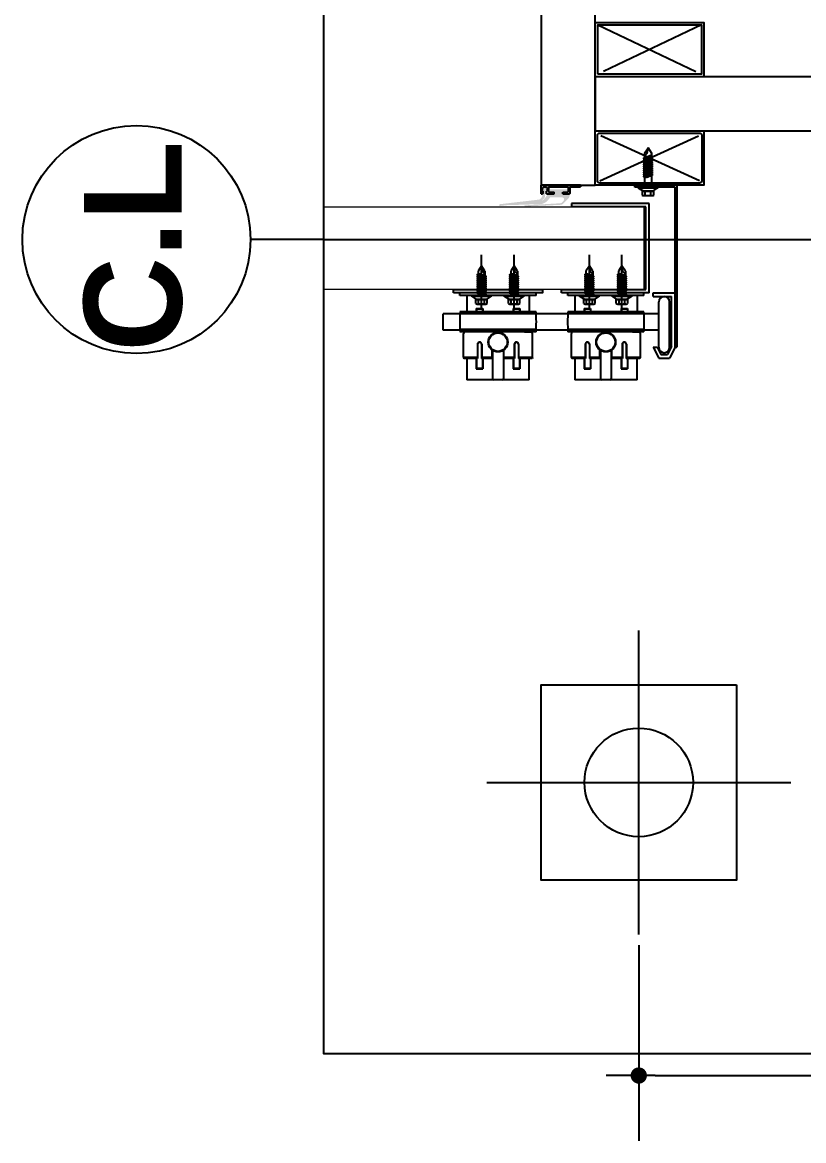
# Model space of a CAD drawing. Extents: x 300 to 49993, y 307 to 8617.
# Drawn here: x 25773 to 26492, y 3067 to 4097 of the extents above; entities that cross this region are included whole.
import ezdxf

# ---------------------------------------------------------------- set-up
doc = ezdxf.new("R2010")
doc.units = 0
doc.header["$LTSCALE"] = 400
doc.header["$MEASUREMENT"] = 0
doc.header["$PDSIZE"] = -5
for name, pattern in [('CEN', [62, 60, -1, 0, -1]), ('HID', [0.5, 0.25, -0.25]), ('XR-평면도$0$HID', [2, 1.1, -0.9]), ('XR-평면도$0$HIDDEN', [0.375, 0.25, -0.125])]:
    doc.linetypes.add(name, pattern=pattern)
doc.layers.get('Defpoints').update_dxf_attribs({"color": 161, "linetype": 'CONTINUOUS'})
for name, color, linetype in [('$RECOVER_210316183841-0', 7, 'CONTINUOUS'), ('0DOOR', 4, 'CONTINUOUS'), ('0OPEN', 1, 'HID'), ('0PANL', 6, 'CONTINUOUS'), ('0STL', 3, 'CONTINUOUS'), ('AA-BOLLARD', 6, 'CONTINUOUS'), ('AA-STEL-1', 3, 'CONTINUOUS'), ('CEN', 1, 'CEN'), ('DIM', 7, 'CONTINUOUS'), ('SYM', 7, 'CONTINUOUS')]:
    doc.layers.add(name, color=color, linetype=linetype)
doc.layers.add('K', color=161, linetype='CONTINUOUS', plot=False)
doc.styles.add('2020음성 1차', font='나눔고딕Bold.ttf')
doc.dimstyles.new('NDIM(SUB)', dxfattribs={"dimscale": 100, "dimtxt": 1.5, "dimasz": 0.5, "dimexe": 2, "dimexo": 2, "dimgap": 1, "dimtad": 1, "dimdec": 0, "dimdsep": 46, "dimlunit": 6, "dimtxsty": '2020음성 1차', "dimblk1": '_RXDOT', "dimblk2": '_RXDOT', "dimsah": 1, "dimcen": 3, "dimdle": 3, "dimclrd": 7, "dimclre": 7, "dimclrt": 3, "dimadec": 0, "dimazin": 0, "dimtfac": 1, "dimtdec": 0, "dimtix": 1, "dimtmove": 2, "dimatfit": 3, "dimfxl": 1, "dimtolj": 1, "dimtzin": 0, "dimarcsym": 0})

# ---------------------------------------------------------------- blocks, each defined once
blk = doc.blocks.new('XR-평면도$0$$0$A$C3B9B04BD')
at = {"layer": '0OPEN'}
for p, q in [((47.7, -47.7), (2.3, 47.7)), ((47.7, 47.7), (2.3, -47.7))]:
    blk.add_line(p, q, dxfattribs=at)
at = {"layer": '0STL'}
for points in [[(0, -50), (50, -50), (50, 50), (0, 50)], [(2.3, -47.7), (47.7, -47.7), (47.7, 47.7), (2.3, 47.7)]]:
    blk.add_lwpolyline(points, close=True, dxfattribs=at)
blk = doc.blocks.new('XR-평면도$0$COLDSEAL')
at = {"layer": '0DOOR', "true_color": 0x939598}
for points in [[(33005188.6, -18005058), (33005172.6, -18005058), (33005172.6, -18005059.7), (33005177.3, -18005059.7), (33005177.3, -18005062.2), (33005184.6, -18005062.2), (33005184.6, -18005059.7), (33005188.6, -18005059.7)], [(33005170.6, -18005063.9, 0.197399), (33005171.5, -18005066), (33005176.6, -18005071.2, 0.18871), (33005178.6, -18005072.1), (33005184.8, -18005072.4), (33005184.8, -18005071), (33005179.3, -18005070.7, -0.18871), (33005177.3, -18005069.8), (33005176, -18005068.3, -0.615818), (33005177.6, -18005065.2), (33005181.4, -18005065.2), (33005181.4, -18005062.2), (33005176.6, -18005062.2), (33005170.6, -18005062.2)], [(33005181.4, -18005065.2), (33005181.4, -18005062.2), (33005184.6, -18005062.2), (33005190.6, -18005062.2), (33005193.2, -18005065.9, 0.221798), (33005198.3, -18005068.9), (33005226.1, -18005071.5, -0.890519), (33005226, -18005072.5, -0.090217), (33005225.9, -18005072.4), (33005197.9, -18005071.5, -0.221798), (33005190.4, -18005067.7), (33005188.8, -18005065.7, 0.266432), (33005188, -18005065.2)], [(33005211.7, -18005072.6), (33005179.3, -18005070.7, -0.18343), (33005177.4, -18005069.8, 0.18343), (33005179.3, -18005070.7), (33005184.8, -18005071), (33005184.8, -18005072.4), (33005211.6, -18005073.6, 0.984406), (33005211.7, -18005072.6, -0.000575)]]:
    blk.add_hatch(color=252, dxfattribs=at).paths.add_polyline_path(points)
h = blk.add_hatch(color=252, dxfattribs=at)
edge = h.paths.add_edge_path()
edge.add_line((33005235.4, -18005071.6), (33005235.3, -18005073.2))
edge.add_line((33005235.3, -18005073.2), (33005197.1, -18005068.9))
edge.add_arc((33005197.3, -18005067.9), 1, 226.9147, 263.5326, ccw=False)
edge.add_line((33005196.6, -18005068.7), (33005193.8, -18005066))
edge.add_arc((33005194.4, -18005065.3), 1, 190.8667, 226.9147, ccw=False)
edge.add_line((33005193.5, -18005065.5), (33005192.4, -18005059.8))
edge.add_arc((33005191.4, -18005060), 1, 10.8667, 49.2164)
edge.add_arc((33005193.3, -18005057.7), 2, 311.4859, 229.2164, ccw=False)
edge.add_line((33005194.7, -18005059.2), (33005194.9, -18005061.4))
edge.add_line((33005194.9, -18005061.4), (33005196, -18005064.8))
edge.add_arc((33005197, -18005064.5), 1, 197.7167, 223.7852)
edge.add_line((33005196.2, -18005065.2), (33005198, -18005067))
edge.add_arc((33005198.7, -18005066.3), 1, 223.7852, 263.3102)
edge.add_line((33005198.6, -18005067.3), (33005235.4, -18005071.6))
at = {"layer": '0DOOR', "color": 252, "true_color": 0x939598}
for p, q in [((33005160.4, -18005054.1), (33005196.9, -18005054.1)), ((33005160.4, -18005054.1), (33005160.4, -18005055.6)), ((33005170.4, -18005055.6), (33005160.4, -18005055.6)), ((33005170.4, -18005055.6), (33005170.4, -18005061.6)), ((33005189.9, -18005055.6), (33005171.9, -18005055.6)), ((33005171.9, -18005055.6), (33005171.9, -18005060.6)), ((33005174.9, -18005054.1), (33005196.9, -18005054.1)), ((33005189.9, -18005055.6), (33005189.9, -18005060.6)), ((33005189.9, -18005055.6), (33005189.9, -18005060.6)), ((33005196.9, -18005062.1), (33005196.9, -18005054.1)), ((33005176.9, -18005062.1), (33005170.9, -18005062.1)), ((33005176.9, -18005060.6), (33005171.9, -18005060.6)), ((33005176.9, -18005062.1), (33005176.9, -18005060.6)), ((33005184.9, -18005062.1), (33005184.9, -18005060.6)), ((33005189.9, -18005060.6), (33005184.9, -18005060.6)), ((33005191.8, -18005062.1), (33005184.9, -18005062.1)), ((33005191.8, -18005062.1), (33005191.8, -18005059.4)), ((33005194.9, -18005060.5), (33005194.9, -18005059.4)), ((33005194.9, -18005060.5), (33005194.9, -18005059.4)), ((33005195.3, -18005060.5), (33005194.9, -18005060.5)), ((33005195.3, -18005060.5), (33005194.9, -18005060.5)), ((33005195.3, -18005060.5), (33005195.3, -18005061.6)), ((33005196.9, -18005062.1), (33005195.8, -18005062.1))]:
    blk.add_line(p, q, dxfattribs=at)
for centre, radius, start, end in [((33005193.3, -18005057.7), 2.25, 313.5422, 226.4578), ((33005170.9, -18005061.6), 0.5, 180, 270), ((33005195.8, -18005061.6), 0.5, 180, 270), ((33005195.8, -18005061.6), 0.5, 180, 270)]:
    blk.add_arc(centre, radius, start, end, dxfattribs=at)
blk = doc.blocks.new('_RXDOT')
at = {"layer": '$RECOVER_210316183841-0', "color": 0, "linetype": 'ByBlock'}
blk.add_line((-1, 0), (2, 0), dxfattribs=at)
at = {"layer": '$RECOVER_210316183841-0', "color": 0, "linetype": 'ByBlock', "const_width": 0.5}
blk.add_lwpolyline([(-0.25, 0, 1), (0.25, 0, 1)], format="xyb", close=True, dxfattribs=at)
blk = doc.blocks.new('*D63')
at = {"layer": 'Defpoints', "color": 0}
for p in [(26340, 3307.2), (27350, 3307.2), (27350, 3127.2)]:
    blk.add_point(p, dxfattribs=at)
at = {"layer": 'DIM', "color": 7, "lineweight": -2}
for p, q in [((26340, 3247.2), (26340, 3067.2)), ((27350, 3247.2), (27350, 3067.2)), ((26355, 3127.2), (27335, 3127.2))]:
    blk.add_line(p, q, dxfattribs=at)
at = {"layer": 'DIM', "color": 7, "linetype": 'ByBlock', "lineweight": -2, "xscale": 15, "yscale": 15, "zscale": 15, "rotation": 180}
blk.add_blockref('_RXDOT', (26340, 3127.2), dxfattribs=at)
at = {"layer": 'DIM', "color": 7, "linetype": 'ByBlock', "lineweight": -2, "xscale": 15, "yscale": 15, "zscale": 15}
blk.add_blockref('_RXDOT', (27350, 3127.2), dxfattribs=at)
at = {"layer": 'DIM', "color": 3, "insert": (26845, 3186.1), "char_height": 45, "attachment_point": 5, "style": '2020음성 1차'}
blk.add_mtext('\\A1;1,010', dxfattribs=at)
blk = doc.blocks.new('b01')
at = {"layer": 'AA-BOLLARD', "color": 5}
blk.add_lwpolyline([(0, 180), (180, 180), (180, 0), (0, 0), (0, 180)], dxfattribs=at)
at = {"layer": 'AA-BOLLARD'}
blk.add_circle((90, 90), 50, dxfattribs=at)

msp = doc.modelspace()

# ---------------------------------------------------------------- linework, layer by layer
at = {"layer": '0DOOR'}
for p, q in [((26345.4, 3976.9), (26345.4, 3972.6)), ((26351.7, 3976.9), (26351.7, 3973.4)), ((26345.4, 3971.8), (26345.4, 3970.8)), ((26345.4, 3970), (26345.4, 3969)), ((26345.4, 3968.2), (26345.4, 3967.1)), ((26345.4, 3966.3), (26345.4, 3965.3)), ((26351.7, 3972.6), (26351.7, 3971.6)), ((26351.7, 3970.8), (26351.7, 3969.7)), ((26351.7, 3968.9), (26351.7, 3967.9)), ((26351.7, 3967.1), (26351.7, 3966.1)), ((26345.4, 3964.5), (26345.4, 3963.5)), ((26345.4, 3962.7), (26345.4, 3961.6)), ((26345.4, 3960.8), (26345.4, 3959.8)), ((26345.4, 3959), (26345.4, 3958)), ((26345.4, 3957.2), (26345.4, 3956.1)), ((26345.4, 3955.3), (26345.4, 3947.2)), ((26351.7, 3965.3), (26351.7, 3964.2)), ((26351.7, 3963.4), (26351.7, 3962.4)), ((26351.7, 3961.6), (26351.7, 3960.6)), ((26351.7, 3959.8), (26351.7, 3958.8)), ((26351.7, 3957.9), (26351.7, 3956.9)), ((26351.7, 3956.1), (26351.7, 3947.2)), ((26353.8, 3941.8), (26343.3, 3941.8)), ((26343.3, 3938.1), (26343.3, 3941.8)), ((26352.6, 3937.6), (26344.4, 3937.6)), ((26345.8, 3938.1), (26345.8, 3941.8)), ((26351.2, 3938.1), (26351.2, 3941.8)), ((26353.8, 3938.1), (26353.8, 3941.8)), ((26195.2, 3832.7), (26195.2, 3883.1)), ((26225.2, 3832.7), (26225.2, 3883.1)), ((26294.5, 3832.7), (26294.5, 3883.1)), ((26324.5, 3832.7), (26324.5, 3883.1)), ((26192.1, 3868.1), (26192.1, 3864.6)), ((26192.1, 3863.8), (26192.1, 3862.8)), ((26198.4, 3868.1), (26198.4, 3863.9)), ((26198.4, 3863.1), (26198.4, 3862)), ((26222.1, 3868.1), (26222.1, 3864.6)), ((26222.1, 3863.8), (26222.1, 3862.8)), ((26228.4, 3868.1), (26228.4, 3863.9)), ((26228.4, 3863.1), (26228.4, 3862)), ((26291.4, 3868.1), (26291.4, 3864.6)), ((26291.4, 3863.8), (26291.4, 3862.8)), ((26297.7, 3868.1), (26297.7, 3863.9)), ((26297.7, 3863.1), (26297.7, 3862)), ((26321.4, 3868.1), (26321.4, 3864.6)), ((26321.4, 3863.8), (26321.4, 3862.8)), ((26327.7, 3868.1), (26327.7, 3863.9)), ((26327.7, 3863.1), (26327.7, 3862)), ((26192.1, 3862), (26192.1, 3861)), ((26192.1, 3860.2), (26192.1, 3859.1)), ((26192.1, 3858.3), (26192.1, 3857.3)), ((26192.1, 3856.5), (26192.1, 3855.5)), ((26192.1, 3854.7), (26192.1, 3853.6)), ((26192.1, 3852.8), (26192.1, 3851.8)), ((26198.4, 3861.2), (26198.4, 3860.2)), ((26198.4, 3859.4), (26198.4, 3858.4)), ((26198.4, 3857.6), (26198.4, 3856.5)), ((26198.4, 3855.7), (26198.4, 3854.7)), ((26198.4, 3853.9), (26198.4, 3852.9)), ((26222.1, 3862), (26222.1, 3861)), ((26222.1, 3860.2), (26222.1, 3859.1)), ((26222.1, 3858.3), (26222.1, 3857.3)), ((26222.1, 3856.5), (26222.1, 3855.5)), ((26222.1, 3854.7), (26222.1, 3853.6)), ((26222.1, 3852.8), (26222.1, 3851.8)), ((26228.4, 3861.2), (26228.4, 3860.2)), ((26228.4, 3859.4), (26228.4, 3858.4)), ((26228.4, 3857.6), (26228.4, 3856.5)), ((26228.4, 3855.7), (26228.4, 3854.7)), ((26228.4, 3853.9), (26228.4, 3852.9)), ((26291.4, 3862), (26291.4, 3861)), ((26291.4, 3860.2), (26291.4, 3859.1)), ((26291.4, 3858.3), (26291.4, 3857.3)), ((26291.4, 3856.5), (26291.4, 3855.5)), ((26291.4, 3854.7), (26291.4, 3853.6)), ((26291.4, 3852.8), (26291.4, 3851.8)), ((26297.7, 3861.2), (26297.7, 3860.2)), ((26297.7, 3859.4), (26297.7, 3858.4)), ((26297.7, 3857.6), (26297.7, 3856.5)), ((26297.7, 3855.7), (26297.7, 3854.7)), ((26297.7, 3853.9), (26297.7, 3852.9)), ((26321.4, 3862), (26321.4, 3861)), ((26321.4, 3860.2), (26321.4, 3859.1)), ((26321.4, 3858.3), (26321.4, 3857.3)), ((26321.4, 3856.5), (26321.4, 3855.5)), ((26321.4, 3854.7), (26321.4, 3853.6)), ((26321.4, 3852.8), (26321.4, 3851.8)), ((26327.7, 3861.2), (26327.7, 3860.2)), ((26327.7, 3859.4), (26327.7, 3858.4)), ((26327.7, 3857.6), (26327.7, 3856.5)), ((26327.7, 3855.7), (26327.7, 3854.7)), ((26327.7, 3853.9), (26327.7, 3852.9)), ((26190, 3838.2), (26190, 3841.9)), ((26190, 3841.9), (26200.5, 3841.9)), ((26192.1, 3851), (26192.1, 3850)), ((26192.1, 3849.2), (26192.1, 3848.1)), ((26192.1, 3847.3), (26192.1, 3845.7)), ((26192.5, 3838.2), (26192.5, 3841.9)), ((26198, 3838.2), (26198, 3841.9)), ((26198.4, 3852.1), (26198.4, 3851)), ((26198.4, 3850.2), (26198.4, 3849.2)), ((26198.4, 3848.4), (26198.4, 3847.4)), ((26198.4, 3846.6), (26198.4, 3845.7)), ((26200.5, 3838.2), (26200.5, 3841.9)), ((26220, 3838.2), (26220, 3841.9)), ((26220, 3841.9), (26230.5, 3841.9)), ((26222.1, 3851), (26222.1, 3850)), ((26222.1, 3849.2), (26222.1, 3848.1)), ((26222.1, 3847.3), (26222.1, 3845.7)), ((26222.5, 3838.2), (26222.5, 3841.9)), ((26228, 3838.2), (26228, 3841.9)), ((26228.4, 3852.1), (26228.4, 3851)), ((26228.4, 3850.2), (26228.4, 3849.2)), ((26228.4, 3848.4), (26228.4, 3847.4)), ((26228.4, 3846.6), (26228.4, 3845.7)), ((26230.5, 3838.2), (26230.5, 3841.9)), ((26289.3, 3838.2), (26289.3, 3841.9)), ((26289.3, 3841.9), (26299.8, 3841.9)), ((26291.4, 3851), (26291.4, 3850)), ((26291.4, 3849.2), (26291.4, 3848.1)), ((26291.4, 3847.3), (26291.4, 3845.7)), ((26291.8, 3838.2), (26291.8, 3841.9)), ((26297.3, 3838.2), (26297.3, 3841.9)), ((26297.7, 3852.1), (26297.7, 3851)), ((26297.7, 3850.2), (26297.7, 3849.2)), ((26297.7, 3848.4), (26297.7, 3847.4)), ((26297.7, 3846.6), (26297.7, 3845.7)), ((26299.8, 3838.2), (26299.8, 3841.9)), ((26319.3, 3838.2), (26319.3, 3841.9)), ((26319.3, 3841.9), (26329.8, 3841.9)), ((26321.4, 3851), (26321.4, 3850)), ((26321.4, 3849.2), (26321.4, 3848.1)), ((26321.4, 3847.3), (26321.4, 3845.7)), ((26321.8, 3838.2), (26321.8, 3841.9)), ((26327.3, 3838.2), (26327.3, 3841.9)), ((26327.7, 3852.1), (26327.7, 3851)), ((26327.7, 3850.2), (26327.7, 3849.2)), ((26327.7, 3848.4), (26327.7, 3847.4)), ((26327.7, 3846.6), (26327.7, 3845.7)), ((26329.8, 3838.2), (26329.8, 3841.9)), ((26191.2, 3837.7), (26199.3, 3837.7)), ((26221.2, 3837.7), (26229.3, 3837.7)), ((26290.5, 3837.7), (26298.6, 3837.7)), ((26320.5, 3837.7), (26328.6, 3837.7)), ((26338.5, 3768), (26338.5, 3787.7))]:
    msp.add_line(p, q, dxfattribs=at)
at = {"layer": '0DOOR', "color": 10}
for p, q in [((26352.7, 3973.4), (26344.4, 3970)), ((26352.7, 3973.4), (26344.4, 3970)), ((26347.4, 3973.1), (26344.4, 3971.8)), ((26347.4, 3973.1), (26344.4, 3971.8)), ((26352.7, 3971.6), (26344.4, 3968.2)), ((26352.7, 3971.6), (26344.4, 3968.2)), ((26352.7, 3969.7), (26344.4, 3966.3)), ((26352.7, 3969.7), (26344.4, 3966.3)), ((26352.7, 3967.9), (26344.4, 3964.5)), ((26352.7, 3967.9), (26344.4, 3964.5)), ((26352.7, 3966.1), (26344.4, 3962.7)), ((26352.7, 3966.1), (26344.4, 3962.7)), ((26352.7, 3964.2), (26344.4, 3960.8)), ((26352.7, 3964.2), (26344.4, 3960.8)), ((26352.7, 3962.4), (26344.4, 3959)), ((26352.7, 3962.4), (26344.4, 3959)), ((26352.7, 3960.6), (26344.4, 3957.2)), ((26352.7, 3960.6), (26344.4, 3957.2)), ((26352.7, 3958.8), (26344.4, 3955.3)), ((26352.7, 3958.8), (26344.4, 3955.3)), ((26352.7, 3956.9), (26346.7, 3954.5)), ((26191.1, 3864.6), (26199.4, 3861.2)), ((26191.1, 3864.6), (26199.4, 3861.2)), ((26191.1, 3862.8), (26199.4, 3859.4)), ((26191.1, 3862.8), (26199.4, 3859.4)), ((26196.4, 3864.3), (26199.4, 3863.1)), ((26196.4, 3864.3), (26199.4, 3863.1)), ((26221.1, 3864.6), (26229.4, 3861.2)), ((26221.1, 3864.6), (26229.4, 3861.2)), ((26221.1, 3862.8), (26229.4, 3859.4)), ((26221.1, 3862.8), (26229.4, 3859.4)), ((26226.4, 3864.3), (26229.4, 3863.1)), ((26226.4, 3864.3), (26229.4, 3863.1)), ((26290.4, 3864.6), (26298.7, 3861.2)), ((26290.4, 3864.6), (26298.7, 3861.2)), ((26290.4, 3862.8), (26298.7, 3859.4)), ((26290.4, 3862.8), (26298.7, 3859.4)), ((26295.7, 3864.3), (26298.7, 3863.1)), ((26295.7, 3864.3), (26298.7, 3863.1)), ((26320.4, 3864.6), (26328.7, 3861.2)), ((26320.4, 3864.6), (26328.7, 3861.2)), ((26320.4, 3862.8), (26328.7, 3859.4)), ((26320.4, 3862.8), (26328.7, 3859.4)), ((26325.7, 3864.3), (26328.7, 3863.1)), ((26325.7, 3864.3), (26328.7, 3863.1)), ((26191.1, 3861), (26199.4, 3857.6)), ((26191.1, 3861), (26199.4, 3857.6)), ((26191.1, 3859.1), (26199.4, 3855.7)), ((26191.1, 3859.1), (26199.4, 3855.7)), ((26191.1, 3857.3), (26199.4, 3853.9)), ((26191.1, 3857.3), (26199.4, 3853.9)), ((26191.1, 3855.5), (26199.4, 3852.1)), ((26191.1, 3855.5), (26199.4, 3852.1)), ((26191.1, 3853.6), (26199.4, 3850.2)), ((26191.1, 3853.6), (26199.4, 3850.2)), ((26221.1, 3861), (26229.4, 3857.6)), ((26221.1, 3861), (26229.4, 3857.6)), ((26221.1, 3859.1), (26229.4, 3855.7)), ((26221.1, 3859.1), (26229.4, 3855.7)), ((26221.1, 3857.3), (26229.4, 3853.9)), ((26221.1, 3857.3), (26229.4, 3853.9)), ((26221.1, 3855.5), (26229.4, 3852.1)), ((26221.1, 3855.5), (26229.4, 3852.1)), ((26221.1, 3853.6), (26229.4, 3850.2)), ((26221.1, 3853.6), (26229.4, 3850.2)), ((26290.4, 3861), (26298.7, 3857.6)), ((26290.4, 3861), (26298.7, 3857.6)), ((26290.4, 3859.1), (26298.7, 3855.7)), ((26290.4, 3859.1), (26298.7, 3855.7)), ((26290.4, 3857.3), (26298.7, 3853.9)), ((26290.4, 3857.3), (26298.7, 3853.9)), ((26290.4, 3855.5), (26298.7, 3852.1)), ((26290.4, 3855.5), (26298.7, 3852.1)), ((26290.4, 3853.6), (26298.7, 3850.2)), ((26290.4, 3853.6), (26298.7, 3850.2)), ((26320.4, 3861), (26328.7, 3857.6)), ((26320.4, 3861), (26328.7, 3857.6)), ((26320.4, 3859.1), (26328.7, 3855.7)), ((26320.4, 3859.1), (26328.7, 3855.7)), ((26320.4, 3857.3), (26328.7, 3853.9)), ((26320.4, 3857.3), (26328.7, 3853.9)), ((26320.4, 3855.5), (26328.7, 3852.1)), ((26320.4, 3855.5), (26328.7, 3852.1)), ((26320.4, 3853.6), (26328.7, 3850.2)), ((26320.4, 3853.6), (26328.7, 3850.2)), ((26191.1, 3851.8), (26199.4, 3848.4)), ((26191.1, 3851.8), (26199.4, 3848.4)), ((26191.1, 3850), (26199.4, 3846.6)), ((26191.1, 3850), (26199.4, 3846.6)), ((26191.1, 3848.1), (26197, 3845.7)), ((26221.1, 3851.8), (26229.4, 3848.4)), ((26221.1, 3851.8), (26229.4, 3848.4)), ((26221.1, 3850), (26229.4, 3846.6)), ((26221.1, 3850), (26229.4, 3846.6)), ((26221.1, 3848.1), (26227, 3845.7)), ((26290.4, 3851.8), (26298.7, 3848.4)), ((26290.4, 3851.8), (26298.7, 3848.4)), ((26290.4, 3850), (26298.7, 3846.6)), ((26290.4, 3850), (26298.7, 3846.6)), ((26290.4, 3848.1), (26296.3, 3845.7)), ((26320.4, 3851.8), (26328.7, 3848.4)), ((26320.4, 3851.8), (26328.7, 3848.4)), ((26320.4, 3850), (26328.7, 3846.6)), ((26320.4, 3850), (26328.7, 3846.6)), ((26320.4, 3848.1), (26326.3, 3845.7))]:
    msp.add_line(p, q, dxfattribs=at)
at = {"layer": '0DOOR', "lineweight": 0}
for p, q in [((26050, 3927.2), (26345.4, 3927.2)), ((26345.4, 3851.2), (26050, 3851.2))]:
    msp.add_line(p, q, dxfattribs=at)
at = {"layer": '0DOOR', "color": 4}
for p, q in [((26345.4, 3851.2), (26345.4, 3927.2)), ((26358.4, 3798), (26358.4, 3839.7)), ((26368.4, 3798), (26368.4, 3839.7)), ((26175.3, 3828.7), (26159.8, 3828.7)), ((26159.8, 3813.7), (26159.8, 3828.7)), ((26274.6, 3828.7), (26245.6, 3828.7)), ((26358.4, 3828.7), (26344.9, 3828.7)), ((26175.3, 3813.7), (26159.8, 3813.7)), ((26274.7, 3813.7), (26245.5, 3813.7)), ((26358.4, 3813.7), (26344.8, 3813.7))]:
    msp.add_line(p, q, dxfattribs=at)
at = {"layer": '0DOOR', "color": 7}
for p, q in [((26245.4, 3848), (26175.4, 3848)), ((26175.4, 3845.7), (26175.4, 3848)), ((26245.4, 3845.7), (26175.4, 3845.7)), ((26181.7, 3845.7), (26181.7, 3830.7)), ((26239.2, 3845.7), (26239.2, 3830.7)), ((26245.4, 3845.7), (26245.4, 3848)), ((26344.7, 3848), (26274.7, 3848)), ((26274.7, 3845.7), (26274.7, 3848)), ((26344.7, 3845.7), (26274.7, 3845.7)), ((26281, 3845.7), (26281, 3830.7)), ((26338.5, 3845.7), (26338.5, 3830.7)), ((26344.7, 3845.7), (26344.7, 3848)), ((26245.4, 3830.7), (26175.4, 3830.7)), ((26344.7, 3830.7), (26274.7, 3830.7)), ((26245.4, 3812.2), (26175.4, 3812.2)), ((26186.1, 3812.2), (26179.4, 3811.8)), ((26181.7, 3812.1), (26181.7, 3812.2)), ((26234.8, 3812.2), (26241.4, 3811.8)), ((26239.2, 3812.1), (26239.2, 3812.2)), ((26344.7, 3812.2), (26274.7, 3812.2)), ((26285.4, 3812.2), (26278.8, 3811.8)), ((26281, 3812.1), (26281, 3812.2)), ((26334.1, 3812.2), (26340.7, 3811.8)), ((26338.5, 3812.1), (26338.5, 3812.2)), ((26178.7, 3788.7), (26178.7, 3810.8)), ((26242.2, 3788.7), (26242.2, 3810.8)), ((26278, 3788.7), (26278, 3810.8)), ((26341.5, 3788.7), (26341.5, 3810.8)), ((26204.9, 3787.7), (26204.9, 3795.6)), ((26215.9, 3787.7), (26215.9, 3795.6)), ((26304.2, 3787.7), (26304.2, 3795.6)), ((26315.2, 3787.7), (26315.2, 3795.6)), ((26191.6, 3788.7), (26178.7, 3788.7)), ((26178.7, 3788.7), (26179.2, 3787.7)), ((26191.6, 3787.7), (26179.2, 3787.7)), ((26181.7, 3787.7), (26181.7, 3768)), ((26204.9, 3788.7), (26195.2, 3788.7)), ((26204.9, 3787.7), (26195.2, 3787.7)), ((26225.6, 3788.7), (26215.9, 3788.7)), ((26225.6, 3787.7), (26215.9, 3787.7)), ((26242.2, 3788.7), (26229.2, 3788.7)), ((26241.7, 3787.7), (26229.2, 3787.7)), ((26239.2, 3768), (26239.2, 3787.7)), ((26242.2, 3788.7), (26241.7, 3787.7)), ((26290.9, 3788.7), (26278, 3788.7)), ((26278, 3788.7), (26278.5, 3787.7)), ((26290.9, 3787.7), (26278.5, 3787.7)), ((26281, 3787.7), (26281, 3768)), ((26304.2, 3788.7), (26294.5, 3788.7)), ((26304.2, 3787.7), (26294.5, 3787.7)), ((26324.9, 3788.7), (26315.2, 3788.7)), ((26324.9, 3787.7), (26315.2, 3787.7)), ((26341.5, 3788.7), (26328.5, 3788.7)), ((26341, 3787.7), (26328.5, 3787.7)), ((26341.5, 3788.7), (26341, 3787.7)), ((26239.2, 3768), (26181.7, 3768)), ((26338.5, 3768), (26281, 3768))]:
    msp.add_line(p, q, dxfattribs=at)
at = {"layer": '0DOOR', "color": 1, "linetype": 'XR-평면도$0$HID'}
for p, q in [((26190.4, 3833.7), (26196.4, 3833.7)), ((26190.4, 3833.7), (26190.4, 3830.7)), ((26190.7, 3833.5), (26196.2, 3833.5)), ((26190.7, 3833.5), (26190.7, 3830.7)), ((26196.2, 3833.5), (26196.2, 3830.7)), ((26196.4, 3833.7), (26196.4, 3830.7)), ((26224.4, 3833.7), (26230.4, 3833.7)), ((26224.4, 3833.7), (26224.4, 3830.7)), ((26224.7, 3833.5), (26230.2, 3833.5)), ((26224.7, 3833.5), (26224.7, 3830.7)), ((26230.2, 3833.5), (26230.2, 3830.7)), ((26230.4, 3833.7), (26230.4, 3830.7)), ((26289.7, 3833.7), (26295.7, 3833.7)), ((26289.7, 3833.7), (26289.7, 3830.7)), ((26290, 3833.5), (26295.5, 3833.5)), ((26290, 3833.5), (26290, 3830.7)), ((26295.5, 3833.5), (26295.5, 3830.7)), ((26295.7, 3833.7), (26295.7, 3830.7)), ((26323.7, 3833.7), (26329.7, 3833.7)), ((26323.7, 3833.7), (26323.7, 3830.7)), ((26324, 3833.5), (26329.5, 3833.5)), ((26324, 3833.5), (26324, 3830.7)), ((26329.5, 3833.5), (26329.5, 3830.7)), ((26329.7, 3833.7), (26329.7, 3830.7)), ((26245.6, 3828.7), (26175.3, 3828.7)), ((26344.7, 3828.7), (26274.6, 3828.7)), ((26245.6, 3814.2), (26175.3, 3814.2)), ((26344.7, 3814.2), (26274.6, 3814.2)), ((26190.4, 3787.7), (26190.4, 3778)), ((26190.7, 3787.7), (26190.7, 3778.3)), ((26196.2, 3787.7), (26196.2, 3778.3)), ((26196.4, 3787.7), (26196.4, 3778)), ((26224.4, 3787.7), (26224.4, 3778)), ((26224.7, 3787.7), (26224.7, 3778.3)), ((26230.2, 3787.7), (26230.2, 3778.3)), ((26230.4, 3787.7), (26230.4, 3778)), ((26289.7, 3787.7), (26289.7, 3778)), ((26290, 3787.7), (26290, 3778.3)), ((26295.5, 3787.7), (26295.5, 3778.3)), ((26295.7, 3787.7), (26295.7, 3778)), ((26323.7, 3787.7), (26323.7, 3778)), ((26324, 3787.7), (26324, 3778.3)), ((26329.5, 3787.7), (26329.5, 3778.3)), ((26329.7, 3787.7), (26329.7, 3778)), ((26190.4, 3778), (26196.4, 3778)), ((26196.2, 3778.3), (26190.7, 3778.3)), ((26224.4, 3778), (26230.4, 3778)), ((26230.2, 3778.3), (26224.7, 3778.3)), ((26289.7, 3778), (26295.7, 3778)), ((26295.5, 3778.3), (26290, 3778.3)), ((26323.7, 3778), (26329.7, 3778)), ((26329.5, 3778.3), (26324, 3778.3))]:
    msp.add_line(p, q, dxfattribs=at)
at = {"layer": '0DOOR', "color": 3, "linetype": 'XR-평면도$0$HIDDEN'}
for p, q in [((26245.6, 3828.7), (26175.3, 3828.7)), ((26344.9, 3828.7), (26274.7, 3828.7)), ((26245.5, 3813.7), (26175.3, 3813.7)), ((26344.8, 3813.7), (26274.7, 3813.7))]:
    msp.add_line(p, q, dxfattribs=at)
at = {"layer": '0DOOR', "color": 2}
for p, q in [((26191.4, 3800.7), (26191.4, 3787.7)), ((26191.6, 3800.7), (26191.6, 3787.7)), ((26195.2, 3800.7), (26195.2, 3787.7)), ((26195.4, 3800.7), (26195.4, 3787.7)), ((26225.4, 3800.7), (26225.4, 3787.7)), ((26225.6, 3800.7), (26225.6, 3787.7)), ((26229.2, 3800.7), (26229.2, 3787.7)), ((26229.4, 3800.7), (26229.4, 3787.7)), ((26290.7, 3800.7), (26290.7, 3787.7)), ((26290.9, 3800.7), (26290.9, 3787.7)), ((26294.5, 3800.7), (26294.5, 3787.7)), ((26294.7, 3800.7), (26294.7, 3787.7)), ((26324.7, 3800.7), (26324.7, 3787.7)), ((26324.9, 3800.7), (26324.9, 3787.7)), ((26328.5, 3800.7), (26328.5, 3787.7)), ((26328.7, 3800.7), (26328.7, 3787.7))]:
    msp.add_line(p, q, dxfattribs=at)
at = {"layer": '0DOOR', "color": 0}
for p, q in [((26205.4, 3795.3), (26205.4, 3769)), ((26215.4, 3795.3), (26215.4, 3769)), ((26304.7, 3795.3), (26304.7, 3769)), ((26314.7, 3795.3), (26314.7, 3769)), ((26214.4, 3768), (26206.4, 3768)), ((26313.7, 3768), (26305.7, 3768))]:
    msp.add_line(p, q, dxfattribs=at)
at = {"layer": '0DOOR'}
for points in [[(26351.7, 3974.8), (26347.4, 3973), (26345.4, 3974.2), (26347.8, 3976.7), (26348.5, 3981.7)], [(26345.4, 3976.9), (26348.5, 3981.7), (26351.7, 3976.9)], [(26345.4, 3971.4), (26344.4, 3971.8), (26345.4, 3971)], [(26345.4, 3969.6), (26344.4, 3970), (26345.4, 3969.2)], [(26345.4, 3967.8), (26344.4, 3968.2), (26345.4, 3967.4)], [(26345.4, 3965.9), (26344.4, 3966.3), (26345.4, 3965.5)], [(26351.7, 3973.8), (26352.7, 3973.4), (26351.7, 3974.2)], [(26351.7, 3973.8), (26352.7, 3973.4), (26351.7, 3974.2)], [(26351.7, 3972), (26352.7, 3971.6), (26351.7, 3972.4)], [(26351.7, 3972), (26352.7, 3971.6), (26351.7, 3972.4)], [(26351.7, 3970.2), (26352.7, 3969.7), (26351.7, 3970.6)], [(26351.7, 3970.2), (26352.7, 3969.7), (26351.7, 3970.6)], [(26351.7, 3968.3), (26352.7, 3967.9), (26351.7, 3968.7)], [(26351.7, 3968.3), (26352.7, 3967.9), (26351.7, 3968.7)], [(26351.7, 3966.5), (26352.7, 3966.1), (26351.7, 3966.9)], [(26351.7, 3966.5), (26352.7, 3966.1), (26351.7, 3966.9)], [(26345.4, 3964.1), (26344.4, 3964.5), (26345.4, 3963.7)], [(26345.4, 3962.3), (26344.4, 3962.7), (26345.4, 3961.9)], [(26345.4, 3960.4), (26344.4, 3960.8), (26345.4, 3960)], [(26345.4, 3958.6), (26344.4, 3959), (26345.4, 3958.2)], [(26345.4, 3956.8), (26344.4, 3957.2), (26345.4, 3956.4)], [(26345.4, 3954.9), (26344.4, 3955.3), (26345.4, 3954.5)], [(26345.9, 3954.5), (26351.7, 3956.9), (26352.7, 3956.9), (26351.7, 3956.1), (26347.8, 3954.5)], [(26351.7, 3964.7), (26352.7, 3964.2), (26351.7, 3965.1)], [(26351.7, 3964.7), (26352.7, 3964.2), (26351.7, 3965.1)], [(26351.7, 3962.8), (26352.7, 3962.4), (26351.7, 3963.2)], [(26351.7, 3962.8), (26352.7, 3962.4), (26351.7, 3963.2)], [(26351.7, 3961), (26352.7, 3960.6), (26351.7, 3961.4)], [(26351.7, 3961), (26352.7, 3960.6), (26351.7, 3961.4)], [(26351.7, 3959.2), (26352.7, 3958.8), (26351.7, 3959.6)], [(26351.7, 3959.2), (26352.7, 3958.8), (26351.7, 3959.6)], [(26351.7, 3957.3), (26352.7, 3956.9), (26351.7, 3957.7)], [(26198.4, 3868.1), (26195.2, 3872.9), (26192.1, 3868.1)], [(26192.1, 3866.1), (26196.4, 3864.3), (26198.4, 3865.4), (26196, 3867.9), (26195.2, 3872.9)], [(26228.4, 3868.1), (26225.2, 3872.9), (26222.1, 3868.1)], [(26222.1, 3866.1), (26226.4, 3864.3), (26228.4, 3865.4), (26226, 3867.9), (26225.2, 3872.9)], [(26297.7, 3868.1), (26294.5, 3872.9), (26291.4, 3868.1)], [(26291.4, 3866.1), (26295.7, 3864.3), (26297.7, 3865.4), (26295.3, 3867.9), (26294.5, 3872.9)], [(26327.7, 3868.1), (26324.5, 3872.9), (26321.4, 3868.1)], [(26321.4, 3866.1), (26325.7, 3864.3), (26327.7, 3865.4), (26325.3, 3867.9), (26324.5, 3872.9)], [(26192.1, 3865), (26191.1, 3864.6), (26192.1, 3865.4)], [(26192.1, 3865), (26191.1, 3864.6), (26192.1, 3865.4)], [(26192.1, 3863.2), (26191.1, 3862.8), (26192.1, 3863.6)], [(26192.1, 3863.2), (26191.1, 3862.8), (26192.1, 3863.6)], [(26198.4, 3862.6), (26199.4, 3863.1), (26198.4, 3862.2)], [(26222.1, 3865), (26221.1, 3864.6), (26222.1, 3865.4)], [(26222.1, 3865), (26221.1, 3864.6), (26222.1, 3865.4)], [(26222.1, 3863.2), (26221.1, 3862.8), (26222.1, 3863.6)], [(26222.1, 3863.2), (26221.1, 3862.8), (26222.1, 3863.6)], [(26228.4, 3862.6), (26229.4, 3863.1), (26228.4, 3862.2)], [(26291.4, 3865), (26290.4, 3864.6), (26291.4, 3865.4)], [(26291.4, 3865), (26290.4, 3864.6), (26291.4, 3865.4)], [(26291.4, 3863.2), (26290.4, 3862.8), (26291.4, 3863.6)], [(26291.4, 3863.2), (26290.4, 3862.8), (26291.4, 3863.6)], [(26297.7, 3862.6), (26298.7, 3863.1), (26297.7, 3862.2)], [(26321.4, 3865), (26320.4, 3864.6), (26321.4, 3865.4)], [(26321.4, 3865), (26320.4, 3864.6), (26321.4, 3865.4)], [(26321.4, 3863.2), (26320.4, 3862.8), (26321.4, 3863.6)], [(26321.4, 3863.2), (26320.4, 3862.8), (26321.4, 3863.6)], [(26327.7, 3862.6), (26328.7, 3863.1), (26327.7, 3862.2)], [(26192.1, 3861.4), (26191.1, 3861), (26192.1, 3861.8)], [(26192.1, 3861.4), (26191.1, 3861), (26192.1, 3861.8)], [(26192.1, 3859.5), (26191.1, 3859.1), (26192.1, 3859.9)], [(26192.1, 3859.5), (26191.1, 3859.1), (26192.1, 3859.9)], [(26192.1, 3857.7), (26191.1, 3857.3), (26192.1, 3858.1)], [(26192.1, 3857.7), (26191.1, 3857.3), (26192.1, 3858.1)], [(26192.1, 3855.9), (26191.1, 3855.5), (26192.1, 3856.3)], [(26192.1, 3855.9), (26191.1, 3855.5), (26192.1, 3856.3)], [(26192.1, 3854), (26191.1, 3853.6), (26192.1, 3854.4)], [(26192.1, 3854), (26191.1, 3853.6), (26192.1, 3854.4)], [(26192.1, 3852.2), (26191.1, 3851.8), (26192.1, 3852.6)], [(26192.1, 3852.2), (26191.1, 3851.8), (26192.1, 3852.6)], [(26198.4, 3860.8), (26199.4, 3861.2), (26198.4, 3860.4)], [(26198.4, 3859), (26199.4, 3859.4), (26198.4, 3858.6)], [(26198.4, 3857.2), (26199.4, 3857.6), (26198.4, 3856.7)], [(26198.4, 3855.3), (26199.4, 3855.7), (26198.4, 3854.9)], [(26198.4, 3853.5), (26199.4, 3853.9), (26198.4, 3853.1)], [(26222.1, 3861.4), (26221.1, 3861), (26222.1, 3861.8)], [(26222.1, 3861.4), (26221.1, 3861), (26222.1, 3861.8)], [(26222.1, 3859.5), (26221.1, 3859.1), (26222.1, 3859.9)], [(26222.1, 3859.5), (26221.1, 3859.1), (26222.1, 3859.9)], [(26222.1, 3857.7), (26221.1, 3857.3), (26222.1, 3858.1)], [(26222.1, 3857.7), (26221.1, 3857.3), (26222.1, 3858.1)], [(26222.1, 3855.9), (26221.1, 3855.5), (26222.1, 3856.3)], [(26222.1, 3855.9), (26221.1, 3855.5), (26222.1, 3856.3)], [(26222.1, 3854), (26221.1, 3853.6), (26222.1, 3854.4)], [(26222.1, 3854), (26221.1, 3853.6), (26222.1, 3854.4)], [(26222.1, 3852.2), (26221.1, 3851.8), (26222.1, 3852.6)], [(26222.1, 3852.2), (26221.1, 3851.8), (26222.1, 3852.6)], [(26228.4, 3860.8), (26229.4, 3861.2), (26228.4, 3860.4)], [(26228.4, 3859), (26229.4, 3859.4), (26228.4, 3858.6)], [(26228.4, 3857.2), (26229.4, 3857.6), (26228.4, 3856.7)], [(26228.4, 3855.3), (26229.4, 3855.7), (26228.4, 3854.9)], [(26228.4, 3853.5), (26229.4, 3853.9), (26228.4, 3853.1)], [(26291.4, 3861.4), (26290.4, 3861), (26291.4, 3861.8)], [(26291.4, 3861.4), (26290.4, 3861), (26291.4, 3861.8)], [(26291.4, 3859.5), (26290.4, 3859.1), (26291.4, 3859.9)], [(26291.4, 3859.5), (26290.4, 3859.1), (26291.4, 3859.9)], [(26291.4, 3857.7), (26290.4, 3857.3), (26291.4, 3858.1)], [(26291.4, 3857.7), (26290.4, 3857.3), (26291.4, 3858.1)], [(26291.4, 3855.9), (26290.4, 3855.5), (26291.4, 3856.3)], [(26291.4, 3855.9), (26290.4, 3855.5), (26291.4, 3856.3)], [(26291.4, 3854), (26290.4, 3853.6), (26291.4, 3854.4)], [(26291.4, 3854), (26290.4, 3853.6), (26291.4, 3854.4)], [(26291.4, 3852.2), (26290.4, 3851.8), (26291.4, 3852.6)], [(26291.4, 3852.2), (26290.4, 3851.8), (26291.4, 3852.6)], [(26297.7, 3860.8), (26298.7, 3861.2), (26297.7, 3860.4)], [(26297.7, 3859), (26298.7, 3859.4), (26297.7, 3858.6)], [(26297.7, 3857.2), (26298.7, 3857.6), (26297.7, 3856.7)], [(26297.7, 3855.3), (26298.7, 3855.7), (26297.7, 3854.9)], [(26297.7, 3853.5), (26298.7, 3853.9), (26297.7, 3853.1)], [(26321.4, 3861.4), (26320.4, 3861), (26321.4, 3861.8)], [(26321.4, 3861.4), (26320.4, 3861), (26321.4, 3861.8)], [(26321.4, 3859.5), (26320.4, 3859.1), (26321.4, 3859.9)], [(26321.4, 3859.5), (26320.4, 3859.1), (26321.4, 3859.9)], [(26321.4, 3857.7), (26320.4, 3857.3), (26321.4, 3858.1)], [(26321.4, 3857.7), (26320.4, 3857.3), (26321.4, 3858.1)], [(26321.4, 3855.9), (26320.4, 3855.5), (26321.4, 3856.3)], [(26321.4, 3855.9), (26320.4, 3855.5), (26321.4, 3856.3)], [(26321.4, 3854), (26320.4, 3853.6), (26321.4, 3854.4)], [(26321.4, 3854), (26320.4, 3853.6), (26321.4, 3854.4)], [(26321.4, 3852.2), (26320.4, 3851.8), (26321.4, 3852.6)], [(26321.4, 3852.2), (26320.4, 3851.8), (26321.4, 3852.6)], [(26327.7, 3860.8), (26328.7, 3861.2), (26327.7, 3860.4)], [(26327.7, 3859), (26328.7, 3859.4), (26327.7, 3858.6)], [(26327.7, 3857.2), (26328.7, 3857.6), (26327.7, 3856.7)], [(26327.7, 3855.3), (26328.7, 3855.7), (26327.7, 3854.9)], [(26327.7, 3853.5), (26328.7, 3853.9), (26327.7, 3853.1)], [(26192.1, 3850.4), (26191.1, 3850), (26192.1, 3850.8)], [(26192.1, 3850.4), (26191.1, 3850), (26192.1, 3850.8)], [(26192.1, 3848.5), (26191.1, 3848.1), (26192.1, 3848.9)], [(26197.9, 3845.7), (26192.1, 3848.1), (26191.1, 3848.1), (26192.1, 3847.3), (26195.9, 3845.7)], [(26198.4, 3851.7), (26199.4, 3852.1), (26198.4, 3851.2)], [(26198.4, 3849.8), (26199.4, 3850.2), (26198.4, 3849.4)], [(26198.4, 3848), (26199.4, 3848.4), (26198.4, 3847.6)], [(26198.4, 3846.2), (26199.4, 3846.6), (26198.4, 3845.8)], [(26222.1, 3850.4), (26221.1, 3850), (26222.1, 3850.8)], [(26222.1, 3850.4), (26221.1, 3850), (26222.1, 3850.8)], [(26222.1, 3848.5), (26221.1, 3848.1), (26222.1, 3848.9)], [(26227.9, 3845.7), (26222.1, 3848.1), (26221.1, 3848.1), (26222.1, 3847.3), (26225.9, 3845.7)], [(26228.4, 3851.7), (26229.4, 3852.1), (26228.4, 3851.2)], [(26228.4, 3849.8), (26229.4, 3850.2), (26228.4, 3849.4)], [(26228.4, 3848), (26229.4, 3848.4), (26228.4, 3847.6)], [(26228.4, 3846.2), (26229.4, 3846.6), (26228.4, 3845.8)], [(26291.4, 3850.4), (26290.4, 3850), (26291.4, 3850.8)], [(26291.4, 3850.4), (26290.4, 3850), (26291.4, 3850.8)], [(26291.4, 3848.5), (26290.4, 3848.1), (26291.4, 3848.9)], [(26297.2, 3845.7), (26291.4, 3848.1), (26290.4, 3848.1), (26291.4, 3847.3), (26295.2, 3845.7)], [(26297.7, 3851.7), (26298.7, 3852.1), (26297.7, 3851.2)], [(26297.7, 3849.8), (26298.7, 3850.2), (26297.7, 3849.4)], [(26297.7, 3848), (26298.7, 3848.4), (26297.7, 3847.6)], [(26297.7, 3846.2), (26298.7, 3846.6), (26297.7, 3845.8)], [(26321.4, 3850.4), (26320.4, 3850), (26321.4, 3850.8)], [(26321.4, 3850.4), (26320.4, 3850), (26321.4, 3850.8)], [(26321.4, 3848.5), (26320.4, 3848.1), (26321.4, 3848.9)], [(26327.2, 3845.7), (26321.4, 3848.1), (26320.4, 3848.1), (26321.4, 3847.3), (26325.2, 3845.7)], [(26327.7, 3851.7), (26328.7, 3852.1), (26327.7, 3851.2)], [(26327.7, 3849.8), (26328.7, 3850.2), (26327.7, 3849.4)], [(26327.7, 3848), (26328.7, 3848.4), (26327.7, 3847.6)], [(26327.7, 3846.2), (26328.7, 3846.6), (26327.7, 3845.8)]]:
    msp.add_lwpolyline(points, dxfattribs=at)
for points in [[(26344.4, 3970), (26345.4, 3970.8), (26351.7, 3973.4), (26352.7, 3973.4), (26351.7, 3972.6), (26345.4, 3970)], [(26344.4, 3971.8), (26345.4, 3972.6), (26346.4, 3973.1), (26347.4, 3973.1), (26346.4, 3972.3), (26345.4, 3971.8)], [(26344.4, 3968.2), (26345.4, 3969), (26351.7, 3971.6), (26352.7, 3971.6), (26351.7, 3970.8), (26345.4, 3968.2)], [(26344.4, 3966.3), (26345.4, 3967.1), (26351.7, 3969.7), (26352.7, 3969.7), (26351.7, 3968.9), (26345.4, 3966.3)], [(26344.4, 3964.5), (26345.4, 3965.3), (26351.7, 3967.9), (26352.7, 3967.9), (26351.7, 3967.1), (26345.4, 3964.5)], [(26344.4, 3962.7), (26345.4, 3963.5), (26351.7, 3966.1), (26352.7, 3966.1), (26351.7, 3965.3), (26345.4, 3962.7)], [(26344.4, 3960.8), (26345.4, 3961.6), (26351.7, 3964.2), (26352.7, 3964.2), (26351.7, 3963.4), (26345.4, 3960.8)], [(26344.4, 3959), (26345.4, 3959.8), (26351.7, 3962.4), (26352.7, 3962.4), (26351.7, 3961.6), (26345.4, 3959)], [(26344.4, 3957.2), (26345.4, 3958), (26351.7, 3960.6), (26352.7, 3960.6), (26351.7, 3959.8), (26345.4, 3957.2)], [(26344.4, 3955.3), (26345.4, 3956.1), (26351.7, 3958.8), (26352.7, 3958.8), (26351.7, 3957.9), (26345.4, 3955.3)], [(26339.5, 3944.8), (26357.5, 3944.8), (26357.5, 3945.6), (26339.5, 3945.6)], [(26344.2, 3941.8), (26352.8, 3941.8), (26357.5, 3944.8), (26339.5, 3944.8)], [(26199.4, 3861.2), (26198.4, 3862), (26192.1, 3864.6), (26191.1, 3864.6), (26192.1, 3863.8), (26198.4, 3861.2)], [(26199.4, 3859.4), (26198.4, 3860.2), (26192.1, 3862.8), (26191.1, 3862.8), (26192.1, 3862), (26198.4, 3859.4)], [(26199.4, 3863.1), (26198.4, 3863.9), (26197.4, 3864.3), (26196.4, 3864.3), (26197.4, 3863.5), (26198.4, 3863.1)], [(26229.4, 3861.2), (26228.4, 3862), (26222.1, 3864.6), (26221.1, 3864.6), (26222.1, 3863.8), (26228.4, 3861.2)], [(26229.4, 3859.4), (26228.4, 3860.2), (26222.1, 3862.8), (26221.1, 3862.8), (26222.1, 3862), (26228.4, 3859.4)], [(26229.4, 3863.1), (26228.4, 3863.9), (26227.4, 3864.3), (26226.4, 3864.3), (26227.4, 3863.5), (26228.4, 3863.1)], [(26298.7, 3861.2), (26297.7, 3862), (26291.4, 3864.6), (26290.4, 3864.6), (26291.4, 3863.8), (26297.7, 3861.2)], [(26298.7, 3859.4), (26297.7, 3860.2), (26291.4, 3862.8), (26290.4, 3862.8), (26291.4, 3862), (26297.7, 3859.4)], [(26298.7, 3863.1), (26297.7, 3863.9), (26296.7, 3864.3), (26295.7, 3864.3), (26296.7, 3863.5), (26297.7, 3863.1)], [(26328.7, 3861.2), (26327.7, 3862), (26321.4, 3864.6), (26320.4, 3864.6), (26321.4, 3863.8), (26327.7, 3861.2)], [(26328.7, 3859.4), (26327.7, 3860.2), (26321.4, 3862.8), (26320.4, 3862.8), (26321.4, 3862), (26327.7, 3859.4)], [(26328.7, 3863.1), (26327.7, 3863.9), (26326.7, 3864.3), (26325.7, 3864.3), (26326.7, 3863.5), (26327.7, 3863.1)], [(26199.4, 3857.6), (26198.4, 3858.4), (26192.1, 3861), (26191.1, 3861), (26192.1, 3860.2), (26198.4, 3857.6)], [(26199.4, 3855.7), (26198.4, 3856.5), (26192.1, 3859.1), (26191.1, 3859.1), (26192.1, 3858.3), (26198.4, 3855.7)], [(26199.4, 3853.9), (26198.4, 3854.7), (26192.1, 3857.3), (26191.1, 3857.3), (26192.1, 3856.5), (26198.4, 3853.9)], [(26199.4, 3852.1), (26198.4, 3852.9), (26192.1, 3855.5), (26191.1, 3855.5), (26192.1, 3854.7), (26198.4, 3852.1)], [(26199.4, 3850.2), (26198.4, 3851), (26192.1, 3853.6), (26191.1, 3853.6), (26192.1, 3852.8), (26198.4, 3850.2)], [(26229.4, 3857.6), (26228.4, 3858.4), (26222.1, 3861), (26221.1, 3861), (26222.1, 3860.2), (26228.4, 3857.6)], [(26229.4, 3855.7), (26228.4, 3856.5), (26222.1, 3859.1), (26221.1, 3859.1), (26222.1, 3858.3), (26228.4, 3855.7)], [(26229.4, 3853.9), (26228.4, 3854.7), (26222.1, 3857.3), (26221.1, 3857.3), (26222.1, 3856.5), (26228.4, 3853.9)], [(26229.4, 3852.1), (26228.4, 3852.9), (26222.1, 3855.5), (26221.1, 3855.5), (26222.1, 3854.7), (26228.4, 3852.1)], [(26229.4, 3850.2), (26228.4, 3851), (26222.1, 3853.6), (26221.1, 3853.6), (26222.1, 3852.8), (26228.4, 3850.2)], [(26298.7, 3857.6), (26297.7, 3858.4), (26291.4, 3861), (26290.4, 3861), (26291.4, 3860.2), (26297.7, 3857.6)], [(26298.7, 3855.7), (26297.7, 3856.5), (26291.4, 3859.1), (26290.4, 3859.1), (26291.4, 3858.3), (26297.7, 3855.7)], [(26298.7, 3853.9), (26297.7, 3854.7), (26291.4, 3857.3), (26290.4, 3857.3), (26291.4, 3856.5), (26297.7, 3853.9)], [(26298.7, 3852.1), (26297.7, 3852.9), (26291.4, 3855.5), (26290.4, 3855.5), (26291.4, 3854.7), (26297.7, 3852.1)], [(26298.7, 3850.2), (26297.7, 3851), (26291.4, 3853.6), (26290.4, 3853.6), (26291.4, 3852.8), (26297.7, 3850.2)], [(26328.7, 3857.6), (26327.7, 3858.4), (26321.4, 3861), (26320.4, 3861), (26321.4, 3860.2), (26327.7, 3857.6)], [(26328.7, 3855.7), (26327.7, 3856.5), (26321.4, 3859.1), (26320.4, 3859.1), (26321.4, 3858.3), (26327.7, 3855.7)], [(26328.7, 3853.9), (26327.7, 3854.7), (26321.4, 3857.3), (26320.4, 3857.3), (26321.4, 3856.5), (26327.7, 3853.9)], [(26328.7, 3852.1), (26327.7, 3852.9), (26321.4, 3855.5), (26320.4, 3855.5), (26321.4, 3854.7), (26327.7, 3852.1)], [(26328.7, 3850.2), (26327.7, 3851), (26321.4, 3853.6), (26320.4, 3853.6), (26321.4, 3852.8), (26327.7, 3850.2)], [(26204.2, 3844.9), (26186.2, 3844.9), (26186.2, 3845.7), (26204.2, 3845.7)], [(26199.5, 3841.9), (26190.9, 3841.9), (26186.2, 3844.9), (26204.2, 3844.9)], [(26199.4, 3848.4), (26198.4, 3849.2), (26192.1, 3851.8), (26191.1, 3851.8), (26192.1, 3851), (26198.4, 3848.4)], [(26199.4, 3846.6), (26198.4, 3847.4), (26192.1, 3850), (26191.1, 3850), (26192.1, 3849.2), (26198.4, 3846.6)], [(26234.2, 3844.9), (26216.2, 3844.9), (26216.2, 3845.7), (26234.2, 3845.7)], [(26229.5, 3841.9), (26220.9, 3841.9), (26216.2, 3844.9), (26234.2, 3844.9)], [(26229.4, 3848.4), (26228.4, 3849.2), (26222.1, 3851.8), (26221.1, 3851.8), (26222.1, 3851), (26228.4, 3848.4)], [(26229.4, 3846.6), (26228.4, 3847.4), (26222.1, 3850), (26221.1, 3850), (26222.1, 3849.2), (26228.4, 3846.6)], [(26303.5, 3844.9), (26285.5, 3844.9), (26285.5, 3845.7), (26303.5, 3845.7)], [(26298.8, 3841.9), (26290.2, 3841.9), (26285.5, 3844.9), (26303.5, 3844.9)], [(26298.7, 3848.4), (26297.7, 3849.2), (26291.4, 3851.8), (26290.4, 3851.8), (26291.4, 3851), (26297.7, 3848.4)], [(26298.7, 3846.6), (26297.7, 3847.4), (26291.4, 3850), (26290.4, 3850), (26291.4, 3849.2), (26297.7, 3846.6)], [(26333.5, 3844.9), (26315.5, 3844.9), (26315.5, 3845.7), (26333.5, 3845.7)], [(26328.8, 3841.9), (26320.2, 3841.9), (26315.5, 3844.9), (26333.5, 3844.9)], [(26328.7, 3848.4), (26327.7, 3849.2), (26321.4, 3851.8), (26320.4, 3851.8), (26321.4, 3851), (26327.7, 3848.4)], [(26328.7, 3846.6), (26327.7, 3847.4), (26321.4, 3850), (26320.4, 3850), (26321.4, 3849.2), (26327.7, 3846.6)]]:
    msp.add_lwpolyline(points, close=True, dxfattribs=at)
at = {"layer": '0DOOR', "color": 7}
for centre, radius in [((26210.4, 3802.7), 9), ((26210.4, 3802.7), 8.5), ((26309.7, 3802.7), 9), ((26309.7, 3802.7), 8.5)]:
    msp.add_circle(centre, radius, dxfattribs=at)
at = {"layer": '0DOOR'}
for centre, radius, start, end in [((26344.5, 3939.5), 1.86, 226.9662, 313.0338), ((26348.5, 3945.3), 7.61, 249.1195, 290.8805), ((26352.5, 3939.5), 1.86, 226.9662, 313.0338), ((26191.3, 3839.6), 1.86, 226.9662, 313.0338), ((26195.2, 3845.4), 7.61, 249.1195, 290.8805), ((26199.2, 3839.6), 1.86, 226.9662, 313.0338), ((26221.3, 3839.6), 1.86, 226.9662, 313.0338), ((26225.2, 3845.4), 7.61, 249.1195, 290.8805), ((26229.2, 3839.6), 1.86, 226.9662, 313.0338), ((26290.6, 3839.6), 1.86, 226.9662, 313.0338), ((26294.5, 3845.4), 7.61, 249.1195, 290.8805), ((26298.5, 3839.6), 1.86, 226.9662, 313.0338), ((26320.6, 3839.6), 1.86, 226.9662, 313.0338), ((26324.5, 3845.4), 7.61, 249.1195, 290.8805), ((26328.5, 3839.6), 1.86, 226.9662, 313.0338)]:
    msp.add_arc(centre, radius, start, end, dxfattribs=at)
at = {"layer": '0DOOR', "color": 4}
for centre, start, end in [((26363.4, 3839.7), 0, 180), ((26363.4, 3798), 180, 0)]:
    msp.add_arc(centre, 5, start, end, dxfattribs=at)
at = {"layer": '0DOOR', "color": 7}
for centre, radius, start, end in [((26309.9, 3821.5), 134.7, 176.0638, 183.9362), ((26111, 3821.5), 134.7, 356.0638, 3.9362), ((26409.2, 3821.5), 134.7, 176.0638, 183.9362), ((26210.3, 3821.5), 134.7, 356.0638, 3.9362), ((26179.7, 3810.8), 1, 104.0969, 180), ((26241.2, 3810.8), 1, 0, 75.9031), ((26279, 3810.8), 1, 104.0969, 180), ((26340.5, 3810.8), 1, 0, 75.9031)]:
    msp.add_arc(centre, radius, start, end, dxfattribs=at)
at = {"layer": '0DOOR', "color": 2}
for centre, radius, start, end in [((26193.4, 3800.7), 2, 90, 180), ((26193.4, 3800.7), 1.8, 90, 180), ((26193.4, 3800.7), 2, 0, 90), ((26193.4, 3800.7), 1.8, 0, 90), ((26227.4, 3800.7), 2, 90, 180), ((26227.4, 3800.7), 1.8, 90, 180), ((26227.4, 3800.7), 2, 0, 90), ((26227.4, 3800.7), 1.8, 0, 90), ((26292.7, 3800.7), 2, 90, 180), ((26292.7, 3800.7), 1.8, 90, 180), ((26292.7, 3800.7), 2, 0, 90), ((26292.7, 3800.7), 1.8, 0, 90), ((26326.7, 3800.7), 2, 90, 180), ((26326.7, 3800.7), 1.8, 90, 180), ((26326.7, 3800.7), 2, 0, 90), ((26326.7, 3800.7), 1.8, 0, 90)]:
    msp.add_arc(centre, radius, start, end, dxfattribs=at)
at = {"layer": '0DOOR', "color": 0}
for centre, start, end in [((26206.4, 3769), 180, 270), ((26214.4, 3769), 270, 0), ((26305.7, 3769), 180, 270), ((26313.7, 3769), 270, 0)]:
    msp.add_arc(centre, 1, start, end, dxfattribs=at)
at = {"layer": '0OPEN'}
for p, q in [((26396, 3951.2), (26304, 3993.2)), ((26304, 3951.2), (26396, 3993.2))]:
    msp.add_line(p, q, dxfattribs=at)
at = {"layer": '0PANL'}
msp.add_lwpolyline([(26300, 4397.2), (26250, 4397.2), (26250, 3947.2), (26300, 3947.2)], close=True, dxfattribs=at)
msp.add_lwpolyline([(26950, 4047.2), (26300, 4047.2), (26300, 3997.2), (26950, 3997.2), (26950, 4047.2)], dxfattribs=at)
at = {"layer": '0STL'}
for p, q in [((26336.5, 3945.6), (26336.5, 3947.2)), ((26373.4, 3945.6), (26336.5, 3945.6)), ((26373.4, 3798), (26373.4, 3945.6)), ((26375, 3947.2), (26375, 3798)), ((26349.6, 3930.4), (26278.2, 3930.4)), ((26278.2, 3930.4), (26278.2, 3927.2)), ((26346.4, 3927.2), (26278.2, 3927.2)), ((26346.4, 3851.2), (26346.4, 3927.2)), ((26349.6, 3848), (26349.6, 3930.4)), ((26169.4, 3848), (26169.4, 3851.2)), ((26268.8, 3851.2), (26346.4, 3851.2)), ((26268.8, 3848), (26268.8, 3851.2)), ((26349.6, 3848), (26268.8, 3848)), ((26353.4, 3848), (26373.4, 3848)), ((26353.4, 3844.8), (26353.4, 3848)), ((26353.4, 3844.8), (26370.2, 3844.8)), ((26370.2, 3798.8), (26370.2, 3844.8)), ((26353.4, 3798), (26358.4, 3788)), ((26353.4, 3798), (26357, 3798)), ((26357, 3798), (26360.4, 3791.2)), ((26360.4, 3791.2), (26366.4, 3791.2)), ((26370.2, 3798.8), (26366.4, 3791.2)), ((26373.4, 3798), (26368.4, 3788)), ((26373.4, 3798), (26375, 3798)), ((26358.4, 3788), (26368.4, 3788))]:
    msp.add_line(p, q, dxfattribs=at)
msp.add_lwpolyline([(26300, 3947.2), (26300, 3997.2), (26400, 3997.2), (26400, 3947.2)], close=True, dxfattribs=at)
msp.add_lwpolyline([(26302, 3951.2), (26302, 3993.2, -0.414214), (26304, 3995.2), (26396, 3995.2, -0.414214), (26398, 3993.2), (26398, 3951.2, -0.414214), (26396, 3949.2), (26304, 3949.2, -0.414214)], format="xyb", close=True, dxfattribs=at)
at = {"layer": '0STL', "elevation": 0}
msp.add_lwpolyline([(26169.4, 3851.2), (26251.4, 3851.2), (26251.4, 3848), (26169.4, 3848)], dxfattribs=at)
at = {"layer": 'AA-STEL-1', "color": 1}
for p, q in [((26340, 3257.2), (26340, 3537.2)), ((26200, 3397.2), (26480, 3397.2))]:
    msp.add_line(p, q, dxfattribs=at)
at = {"layer": 'CEN'}
msp.add_line((26050, 3897.2), (27650, 3897.2), dxfattribs=at)
at = {"layer": 'K', "ltscale": 10}
msp.add_lwpolyline([(27650, 3147.2), (26050, 3147.2), (26050, 4747.2), (27650, 4747.2)], close=True, dxfattribs=at)
at = {"layer": 'SYM'}
msp.add_lwpolyline([(26050, 3897.2), (25982.5, 3897.2, -1), (25772.5, 3897.2, -1), (25982.5, 3897.2)], format="xyb", dxfattribs=at)

# ---------------------------------------------------------------- block references
at = {"layer": '$RECOVER_210316183841-0', "xscale": -1, "rotation": 270}
msp.add_blockref('XR-평면도$0$$0$A$C3B9B04BD', (26350, 4047.2), dxfattribs=at)
at = {"layer": '0DOOR', "color": 252, "true_color": 0x939598, "xscale": -1}
msp.add_blockref('XR-평면도$0$COLDSEAL', (33031446.9, 18009001.3), dxfattribs=at)
at = {"layer": 'AA-BOLLARD', "color": 252, "rotation": 270}
msp.add_blockref('b01', (26250, 3487.2), dxfattribs=at)

# ---------------------------------------------------------------- texts
at = {"layer": 'SYM', "color": 1, "style": '2020음성 1차'}
msp.add_text('C.L', height=90, rotation=90, dxfattribs=at).set_placement((25919.1, 3794))

# ---------------------------------------------------------------- dimensions: what is measured, and where the dimension line sits
at = {"layer": 'DIM'}
dim = msp.add_linear_dim(base=(27350, 3127.2), p1=(26340, 3307.2), p2=(27350, 3307.2), dimstyle='NDIM(SUB)', override={"dimscale": 30}, dxfattribs=at)
dim.commit()
dim.dimension.update_dxf_attribs({"geometry": '*D63', "text_midpoint": (26845, 3186.1)})

doc.saveas('drawing.dxf')
